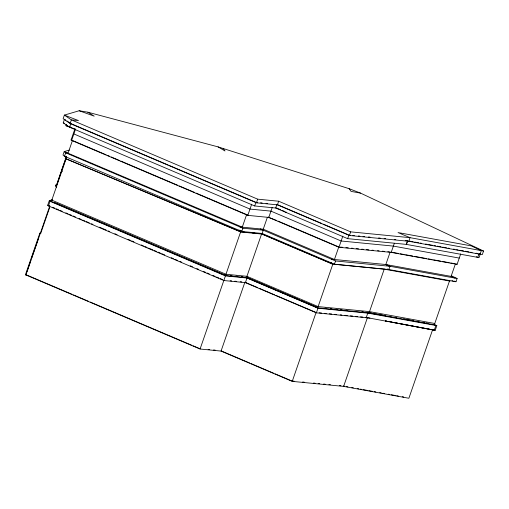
<?xml version="1.0" encoding="UTF-8"?>
<svg xmlns="http://www.w3.org/2000/svg" width="509" height="509" viewBox="0 0 509 509"><rect width="100%" height="100%" fill="white"/><g stroke="black" fill="none" stroke-linecap="round" stroke-linejoin="round"><path stroke-width="0.76" d="M476.386 256.721L477.773 257.376L479.026 253.756L480.299 253.985L479.045 257.605L406.29 244.39L347.66 238.651L275.662 208.016L254.697 205.967L69.58 127.199L63.243 122.854L64.497 119.233L65.763 120.105M75.37 129.21L65.941 125.698L66.399 124.361M69.58 127.199L70.834 123.579L168.148 164.986M64.503 156.263L65.699 152.808L64.198 151.587L63.001 155.048L64.503 156.263L241.781 231.468L262.148 233.459L334.432 264.222L388.838 269.541L389.964 266.283L385.828 264.521L331.423 259.202M246.114 282.711L223.82 280.529L48.431 205.903L47.687 205.261L49.29 200.641L52.255 199.77M272.169 207.64L268.784 217.419L247.813 215.364L71.616 140.395L71.082 139.962L74.95 128.79M57.014 184.71L55.755 185.079L55.354 186.249L56.734 186.758L56.493 187.465M261.893 234.057L240.922 232.009L65.769 158.713L65.216 158.407L65.992 156.161M75.485 129.222L71.616 140.395L72.463 140.478L68.111 153.044L65.699 152.808L242.908 228.21L263.274 230.202L262.148 233.459M432.72 329.412L408.88 398.254L343.626 386.395L292.236 381.368L221.046 351.076L200.075 349.021L25.45 274.745L39.855 233.147L40.796 233.179L49.736 207.367M65.954 157.885L56.448 185.333L55.755 185.079M56.913 184.462L61.055 172.036M66.552 156.467L61.462 170.852L62.613 171.278M26.964 271.628L30.826 260.468M31.603 258.235L38.557 238.148M25.908 274.917L49.761 206.03L47.687 205.261M371.246 313.105L317.686 307.862L246.496 277.57L225.532 275.522L49.29 200.641L50.035 201.284L51.358 201.411L66.132 158.751L65.216 158.407M200.075 349.021L225.423 275.91L247.718 278.092M225.532 275.522L240.674 231.786L65.769 158.713M240.922 232.009L241.4 230.634M241.781 231.468L242.908 228.21M247.813 215.364L251.681 204.192M254.697 205.967L255.951 202.347L257.503 202.499M483.55 251.032L360.576 193.121L349.136 188.693L218.1 146.891L87.853 112.203L79.181 110.746L64.369 115.098L63.116 118.718L70.108 123.509L256.441 202.792L257.694 199.172L278.665 201.22L350.663 231.856L410.012 237.665L483.55 251.032L482.297 254.653L408.759 241.285L349.409 235.476L277.411 204.841L278.665 201.22M221.046 351.076L244.899 282.196L257.777 287.674M246.496 277.57L261.645 233.835L332.835 264.126L317.686 307.862M239.866 226.919L263.248 229.203L267.346 217.375M275.662 208.016L276.915 204.395M292.236 381.368L316.089 312.481L275.999 295.424M269.019 217.241L268.173 217.158L338.956 247.279L342.824 236.106M317.979 308.225L246.992 278.022L245.389 282.641L316.375 312.844L317.979 308.225L377.169 314.059M334.432 264.222L335.558 260.958L389.964 266.283M347.66 238.651L348.919 235.031L350.135 235.552M349.409 235.476L350.663 231.856M343.626 386.395L367.479 317.514L366.181 317.731L367.778 313.111L436.817 325.658L435.208 330.322L365.252 317.298M369.076 312.889L384.225 269.153L449.956 281.102M388.189 269.426L455.981 281.744L457.114 278.487L389.315 266.169L385.828 264.521L390.18 251.955M338.956 247.279L391.192 252.388L394.335 243.308M406.29 244.39L407.544 240.77M406.456 244.415L407.709 240.795M408.759 241.285L410.012 237.665L398.051 232.575L471.245 245.879L481.329 250.625L480.076 254.246L479.026 253.756M366.925 312.501L434.336 324.755L449.479 281.013M385.828 264.521L451.082 276.381L455.434 263.815M391.192 252.388L457.082 264.362L460.709 253.889M65.941 125.698L70.764 127.18M69.383 150.066L64.198 151.587L242.278 227.154L246.63 214.588L248.659 215.447M52.287 200.005L51.803 200.145L225.971 274.256L246.935 276.311L318.125 306.596L369.515 311.629L434.775 323.489M51.364 201.411L51.848 201.271M40.796 233.179L39.855 233.147M25.45 274.745L27.518 275.363M366.143 317.711L367.479 317.514L365.996 317.368M70.834 123.579L70.108 123.509L71.362 119.889L64.369 115.098L78.475 120.582L71.362 119.889L257.694 199.172M260.608 202.798L262.16 202.951M266.042 203.333L267.6 203.485M256.441 202.792L278.13 204.917L321.917 223.546M285.186 212.075L286.395 212.189M269.191 217.591L276.616 220.473M352.826 235.412L354.385 235.565M358.298 235.953L359.857 236.106M362.987 236.411L364.552 236.564M368.459 236.946L370.024 237.099M378.62 237.938L380.185 238.091M384.091 238.473L385.657 238.626M394.252 239.472L395.817 239.624M405.196 240.541L406.761 240.693M49.761 206.03L48.431 205.903L50.035 201.284L225.423 275.91M238.74 230.176L240.789 230.373M240.312 231.748L240.674 231.786M241.438 231.856L244.492 232.155M246.782 232.384L249.836 232.683M252.127 232.906L255.174 233.205M256.701 233.351L260.519 233.726M340.368 247.081L342.742 247.317M345.904 247.622L348.277 247.858M351.439 248.163L353.017 248.322M356.185 248.627L358.552 248.863M361.714 249.168L363.299 249.327M366.461 249.633L368.834 249.868M371.996 250.173L373.574 250.333M377.532 250.721L379.11 250.873M382.272 251.185L384.645 251.414M387.807 251.726L389.391 251.879M330.296 262.459L331.62 262.587M384.225 269.153L332.472 264.088L261.282 233.803M230.475 275.604L232.028 275.757M235.909 276.139L237.461 276.292M241.349 276.667L242.901 276.82M230.144 280.752L231.697 280.904M234.802 281.203L236.354 281.356M240.242 281.738L241.794 281.891M324.971 308.174L326.524 308.327M330.411 308.708L331.97 308.861M335.857 309.243L337.41 309.396M340.521 309.701L342.08 309.854M345.967 310.229L347.52 310.382M361.893 311.788L363.407 311.941M319.207 312.787L321.548 313.016M324.672 313.321L326.231 313.474M329.355 313.779L331.696 314.008M334.82 314.314L336.379 314.467M340.279 314.848L341.844 315.001M344.962 315.306L347.303 315.535M350.427 315.847L352.769 316.076M355.886 316.382L357.452 316.534M360.569 316.84L362.911 317.069M316.375 312.844L369.922 318.087M208.13 349.416L209.683 349.562M213.564 349.944L215.116 350.097M292.522 380.993L294.075 381.146M302.626 381.985L304.185 382.138M313.512 383.048L315.071 383.201M318.176 383.506L319.735 383.659M323.622 384.041L325.175 384.193M328.89 384.556L330.405 384.702M339.465 385.587L340.973 385.739M360.576 193.121L351.051 191.39L349.136 188.693M409.261 241.075L413.143 241.781M414.695 242.061L418.57 242.768M420.122 243.047L421.675 243.334M425.549 244.034L427.102 244.32M428.654 244.6L432.535 245.306M434.082 245.586L435.634 245.866M437.186 246.152L441.068 246.859M442.62 247.139L446.495 247.845M448.047 248.125L449.6 248.405M453.474 249.111L455.027 249.391M456.579 249.677L458.132 249.957M459.684 250.237L463.559 250.943M465.111 251.223L468.993 251.93M470.539 252.216L472.091 252.496M475.953 253.196L477.493 253.476M459.258 258.076L393.368 246.101L341.132 240.992L270.96 211.133L249.989 209.078L73.258 133.676M391.733 252.241L398.725 253.507M400.278 253.794L404.165 254.5M405.718 254.78L412.71 256.052M414.262 256.332L426.695 258.591M428.247 258.877L432.128 259.577M433.681 259.864L440.673 261.136M442.226 261.416L449.218 262.689M450.777 262.968L454.658 263.675M369.973 312.749L371.328 312.997M372.683 313.245L374.153 313.512M378.721 314.339L382.609 315.046M384.161 315.332L385.714 315.612M389.601 316.318L391.154 316.604M395.041 317.311L396.594 317.591M403.586 318.863L405.139 319.143M406.697 319.423L410.578 320.129M412.131 320.416L413.69 320.695M417.571 321.402L419.13 321.688M423.011 322.394L424.563 322.674M426.122 322.954L427.675 323.24M343.257 386.026L344.809 386.306M346.362 386.592L347.914 386.872M351.795 387.578L353.348 387.858M357.223 388.564L358.775 388.844M360.327 389.13L361.88 389.41M363.432 389.69L367.313 390.397M368.866 390.677L372.741 391.383M374.293 391.669L375.846 391.949M379.727 392.655L381.279 392.935M382.832 393.215L384.384 393.502M388.259 394.208L389.811 394.488M391.364 394.768L395.245 395.474M396.797 395.754L398.35 396.04M402.225 396.74L403.777 397.026M385.345 320.893L386.897 321.185M388.456 321.478L392.337 322.216M399.33 323.539L434.292 330.15L435.901 325.493L434.336 324.755M385.402 320.88L386.955 321.173M390.836 321.911L392.388 322.203M399.374 323.533L403.249 324.265M404.801 324.557L434.292 330.15L433.242 329.66M79.181 110.746L94.184 116.141L87.853 112.203M63.243 122.854L64.675 123.388M71.082 139.962L72.463 140.478M323.374 224.164L348.188 234.719M276.368 207.927L280.663 209.753M282.101 210.363L284.245 211.273M169.612 165.61L257.166 202.862M278.079 221.097L338.79 246.929L334.438 259.495L263.248 229.203M387.476 268.962L388.838 269.541M73.194 140.789L106.127 154.8M107.59 155.423L109.785 156.358M111.248 156.982L119.297 160.405M120.76 161.029L177.845 185.314M179.308 185.938L194.673 192.478M196.137 193.102L245.898 214.276M260.233 228.91L335.558 260.958M246.553 277.271L251.637 279.435M253.088 280.052L255.27 280.981M256.721 281.598L275.611 289.634M277.061 290.251L279.237 291.18M280.694 291.797L295.945 298.287M297.402 298.91L299.578 299.833M301.035 300.45L303.211 301.379M304.662 301.996L316.286 306.946M246.006 277.125L317.196 307.417M259.234 288.291L274.542 294.806M54.285 202.334L225.035 275.076M52.688 207.278L54.883 208.213M56.346 208.836L58.541 209.772M60.005 210.395L62.2 211.324M65.858 212.883L68.053 213.818M69.517 214.442L71.712 215.377M73.175 216.001L75.37 216.929M79.035 218.488L81.23 219.424M82.693 220.047L84.888 220.982M86.352 221.6L89.279 222.847M91.474 223.782L92.937 224.405M99.522 227.205L106.107 230.011M108.302 230.946L109.766 231.57M114.894 233.746L117.089 234.681M128.064 239.351L130.259 240.286M131.723 240.91L133.918 241.845M141.235 244.956L143.43 245.892M144.893 246.515L147.088 247.444M148.552 248.068L152.948 249.938M154.412 250.562L156.607 251.497M158.07 252.12L160.265 253.049M161.728 253.673L164.655 254.92M171.24 257.719L173.435 258.655M174.899 259.278L177.826 260.525M180.021 261.461L181.484 262.084M190.271 265.819L192.466 266.754M196.856 268.618L198.319 269.242M203.441 271.424L205.636 272.36M207.099 272.983L209.294 273.912M212.953 275.471L215.148 276.406M216.611 277.03L218.806 277.965M220.27 278.582L222.465 279.517M221.281 350.936L249.607 362.993M251.064 363.611L273.581 373.192M275.032 373.81L291.74 380.917M28.243 275.674L71.992 294.285M73.449 294.908L88.763 301.423M90.22 302.041L191.562 345.166M193.026 345.783L199.585 348.576M456.229 263.961L457.082 264.362M451.368 275.783L457.114 278.487M451.082 276.381L454.569 278.029M454.55 281.07L455.981 281.744M452.049 280.624L453.443 281.286M433.942 324.303L436.817 325.658M433.77 329.641L435.208 330.322M366.213 312.373L367.778 313.111M218.1 146.891L225.023 150.995L223.127 148.361M67.029 120.97L70.197 123.146M397.777 323.247L393.89 322.509L397.822 323.234"/></g></svg>
